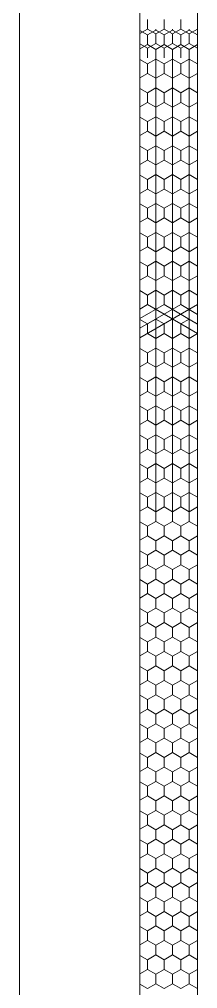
# Model space of a CAD drawing. Header units: feet. Extents: x 2791058 to 2855058, y -67651 to -26651.
# Drawn here: x 2836666 to 2837036, y -47065 to -45053 of the extents above; entities that cross this region are included whole.
import ezdxf

# ---------------------------------------------------------------- set-up
doc = ezdxf.new("R2010")
doc.units = ezdxf.units.FT
doc.header["$MEASUREMENT"] = 0
doc.layers.add('0_muret e jashtme_Pen_No__1', color=7, linetype='Continuous', lineweight=0)
doc.layers.add('0_muret e jashtme_Pen_No__14', color=7, linetype='Continuous', lineweight=0, true_color=0xbd8b17)

msp = doc.modelspace()

# ---------------------------------------------------------------- linework, layer by layer
at = {"layer": '0_muret e jashtme_Pen_No__1', "color": 7, "linetype": 'Continuous', "lineweight": 0}
for p, q in [((2836666.457, -44872.699), (2836666.457, -48722.699)), ((2836916.457, -49523.624), (2836916.457, -44872.699)), ((2837036.457, -49523.624), (2837036.457, -44872.699))]:
    msp.add_line(p, q, dxfattribs=at)
at = {"layer": '0_muret e jashtme_Pen_No__14', "color": 42, "linetype": 'Continuous', "lineweight": 0, "true_color": 0xbd8b17}
for p, q in [((2836932.148, -45072.699), (2836932.148, -45052.699)), ((2836966.789, -45072.699), (2836966.789, -45052.699)), ((2837001.43, -45072.699), (2837001.43, -45052.699)), ((2837036.071, -45072.699), (2837036.071, -45052.699)), ((2836932.148, -45072.699), (2836916.457, -45081.758)), ((2836949.469, -45082.699), (2836932.148, -45072.699)), ((2836949.469, -45074.967), (2836949.469, -45072.699)), ((2836966.789, -45072.699), (2836949.469, -45082.699)), ((2836984.11, -45082.699), (2836966.789, -45072.699)), ((2836984.11, -45074.967), (2836984.11, -45072.699)), ((2837001.43, -45072.699), (2836984.11, -45082.699)), ((2837018.751, -45082.699), (2837001.43, -45072.699)), ((2837018.751, -45074.967), (2837018.751, -45072.699)), ((2837036.071, -45072.699), (2837018.751, -45082.699)), ((2837036.457, -45072.921), (2837036.071, -45072.699)), ((2836932.148, -45084.967), (2836916.457, -45075.908)), ((2836949.469, -45074.967), (2836932.148, -45084.967)), ((2836932.148, -45104.967), (2836932.148, -45084.967)), ((2836966.789, -45084.967), (2836949.469, -45074.967)), ((2836949.469, -45102.699), (2836949.469, -45082.699)), ((2836984.11, -45074.967), (2836966.789, -45084.967)), ((2836966.789, -45104.967), (2836966.789, -45084.967)), ((2837001.43, -45084.967), (2836984.11, -45074.967)), ((2836984.11, -45102.699), (2836984.11, -45082.699)), ((2837018.751, -45074.967), (2837001.43, -45084.967)), ((2837001.43, -45104.967), (2837001.43, -45084.967)), ((2837036.071, -45084.967), (2837018.751, -45074.967)), ((2837018.751, -45102.699), (2837018.751, -45082.699)), ((2837036.457, -45084.744), (2837036.071, -45084.967)), ((2837036.071, -45104.967), (2837036.071, -45084.967)), ((2836932.148, -45112.699), (2836916.457, -45103.639)), ((2836932.148, -45104.967), (2836916.457, -45114.026)), ((2836949.469, -45102.699), (2836932.148, -45112.699)), ((2836949.469, -45114.967), (2836932.148, -45104.967)), ((2836932.148, -45132.699), (2836932.148, -45112.699)), ((2836966.789, -45112.699), (2836949.469, -45102.699)), ((2836966.789, -45104.967), (2836949.469, -45114.967)), ((2836949.469, -45134.967), (2836949.469, -45114.967)), ((2836984.11, -45102.699), (2836966.789, -45112.699)), ((2836984.11, -45114.967), (2836966.789, -45104.967)), ((2836966.789, -45132.699), (2836966.789, -45112.699)), ((2837001.43, -45112.699), (2836984.11, -45102.699)), ((2837001.43, -45104.967), (2836984.11, -45114.967)), ((2836984.11, -45134.967), (2836984.11, -45114.967)), ((2837018.751, -45102.699), (2837001.43, -45112.699)), ((2837018.751, -45114.967), (2837001.43, -45104.967)), ((2837001.43, -45132.699), (2837001.43, -45112.699)), ((2837036.071, -45112.699), (2837018.751, -45102.699)), ((2837036.071, -45104.967), (2837018.751, -45114.967)), ((2837018.751, -45134.967), (2837018.751, -45114.967)), ((2837036.457, -45105.19), (2837036.071, -45104.967)), ((2837036.457, -45112.476), (2837036.071, -45112.699)), ((2837036.071, -45132.699), (2837036.071, -45112.699)), ((2836949.469, -45134.967), (2836932.148, -45144.967)), ((2836949.469, -46094.967), (2836949.469, -45134.967)), ((2836966.789, -45144.967), (2836949.469, -45134.967)), ((2836984.11, -45134.967), (2836966.789, -45144.967)), ((2836984.11, -46094.967), (2836984.11, -45134.967)), ((2837001.43, -45144.967), (2836984.11, -45134.967)), ((2837018.751, -45134.967), (2837001.43, -45144.967)), ((2837018.751, -46094.967), (2837018.751, -45134.967)), ((2837036.071, -45144.967), (2837018.751, -45134.967)), ((2837036.457, -45132.921), (2837036.071, -45132.699)), ((2836932.148, -45144.967), (2836916.457, -45135.908)), ((2836932.148, -45164.967), (2836932.148, -45144.967)), ((2836966.789, -45164.967), (2836966.789, -45144.967)), ((2837001.43, -45164.967), (2837001.43, -45144.967)), ((2837036.457, -45144.744), (2837036.071, -45144.967)), ((2837036.071, -45164.967), (2837036.071, -45144.967)), ((2836932.148, -45164.967), (2836916.457, -45174.026)), ((2836949.469, -45174.967), (2836932.148, -45164.967)), ((2836966.789, -45164.967), (2836949.469, -45174.967)), ((2836949.469, -45194.967), (2836949.469, -45174.967)), ((2836984.11, -45174.967), (2836966.789, -45164.967)), ((2837001.43, -45164.967), (2836984.11, -45174.967)), ((2836984.11, -45194.967), (2836984.11, -45174.967)), ((2837018.751, -45174.967), (2837001.43, -45164.967)), ((2837036.071, -45164.967), (2837018.751, -45174.967)), ((2837018.751, -45194.967), (2837018.751, -45174.967)), ((2837036.457, -45165.19), (2837036.071, -45164.967)), ((2836949.469, -45194.967), (2836932.148, -45204.967)), ((2836966.789, -45204.967), (2836949.469, -45194.967)), ((2836984.11, -45194.967), (2836966.789, -45204.967)), ((2837001.43, -45204.967), (2836984.11, -45194.967)), ((2837018.751, -45194.967), (2837001.43, -45204.967)), ((2837036.071, -45204.967), (2837018.751, -45194.967)), ((2836932.148, -45204.967), (2836916.457, -45195.908)), ((2836932.148, -45224.967), (2836932.148, -45204.967)), ((2836966.789, -45224.967), (2836966.789, -45204.967)), ((2837001.43, -45224.967), (2837001.43, -45204.967)), ((2837036.457, -45204.744), (2837036.071, -45204.967)), ((2837036.071, -45224.967), (2837036.071, -45204.967)), ((2836932.148, -45224.967), (2836916.457, -45234.026)), ((2836949.469, -45234.967), (2836932.148, -45224.967)), ((2836966.789, -45224.967), (2836949.469, -45234.967)), ((2836949.469, -45254.967), (2836949.469, -45234.967)), ((2836984.11, -45234.967), (2836966.789, -45224.967)), ((2837001.43, -45224.967), (2836984.11, -45234.967)), ((2836984.11, -45254.967), (2836984.11, -45234.967)), ((2837018.751, -45234.967), (2837001.43, -45224.967)), ((2837036.071, -45224.967), (2837018.751, -45234.967)), ((2837018.751, -45254.967), (2837018.751, -45234.967)), ((2837036.457, -45225.19), (2837036.071, -45224.967)), ((2836932.148, -45264.967), (2836916.457, -45255.908)), ((2836949.469, -45254.967), (2836932.148, -45264.967)), ((2836966.789, -45264.967), (2836949.469, -45254.967)), ((2836984.11, -45254.967), (2836966.789, -45264.967)), ((2837001.43, -45264.967), (2836984.11, -45254.967)), ((2837018.751, -45254.967), (2837001.43, -45264.967)), ((2837036.071, -45264.967), (2837018.751, -45254.967)), ((2836932.148, -45284.967), (2836932.148, -45264.967)), ((2836966.789, -45284.967), (2836966.789, -45264.967)), ((2837001.43, -45284.967), (2837001.43, -45264.967)), ((2837036.457, -45264.744), (2837036.071, -45264.967)), ((2837036.071, -45284.967), (2837036.071, -45264.967)), ((2836932.148, -45284.967), (2836916.457, -45294.026)), ((2836949.469, -45294.967), (2836932.148, -45284.967)), ((2836966.789, -45284.967), (2836949.469, -45294.967)), ((2836949.469, -45314.967), (2836949.469, -45294.967)), ((2836984.11, -45294.967), (2836966.789, -45284.967)), ((2837001.43, -45284.967), (2836984.11, -45294.967)), ((2836984.11, -45314.967), (2836984.11, -45294.967)), ((2837018.751, -45294.967), (2837001.43, -45284.967)), ((2837036.071, -45284.967), (2837018.751, -45294.967)), ((2837018.751, -45314.967), (2837018.751, -45294.967)), ((2837036.457, -45285.19), (2837036.071, -45284.967)), ((2836932.148, -45324.967), (2836916.457, -45315.908)), ((2836949.469, -45314.967), (2836932.148, -45324.967)), ((2836966.789, -45324.967), (2836949.469, -45314.967)), ((2836984.11, -45314.967), (2836966.789, -45324.967)), ((2837001.43, -45324.967), (2836984.11, -45314.967)), ((2837018.751, -45314.967), (2837001.43, -45324.967)), ((2837036.071, -45324.967), (2837018.751, -45314.967)), ((2836932.148, -45344.967), (2836932.148, -45324.967)), ((2836966.789, -45344.967), (2836966.789, -45324.967)), ((2837001.43, -45344.967), (2837001.43, -45324.967)), ((2837036.457, -45324.744), (2837036.071, -45324.967)), ((2837036.071, -45344.967), (2837036.071, -45324.967)), ((2836932.148, -45344.967), (2836916.457, -45354.026)), ((2836949.469, -45354.967), (2836932.148, -45344.967)), ((2836966.789, -45344.967), (2836949.469, -45354.967)), ((2836949.469, -45374.967), (2836949.469, -45354.967)), ((2836984.11, -45354.967), (2836966.789, -45344.967)), ((2837001.43, -45344.967), (2836984.11, -45354.967)), ((2836984.11, -45374.967), (2836984.11, -45354.967)), ((2837018.751, -45354.967), (2837001.43, -45344.967)), ((2837036.071, -45344.967), (2837018.751, -45354.967)), ((2837018.751, -45374.967), (2837018.751, -45354.967)), ((2837036.457, -45345.19), (2837036.071, -45344.967)), ((2836932.148, -45384.967), (2836916.457, -45375.908)), ((2836949.469, -45374.967), (2836932.148, -45384.967)), ((2836966.789, -45384.967), (2836949.469, -45374.967)), ((2836984.11, -45374.967), (2836966.789, -45384.967)), ((2837001.43, -45384.967), (2836984.11, -45374.967)), ((2837018.751, -45374.967), (2837001.43, -45384.967)), ((2837036.071, -45384.967), (2837018.751, -45374.967)), ((2836932.148, -45404.967), (2836932.148, -45384.967)), ((2836966.789, -45404.967), (2836966.789, -45384.967)), ((2837001.43, -45404.967), (2837001.43, -45384.967)), ((2837036.457, -45384.744), (2837036.071, -45384.967)), ((2837036.071, -45404.967), (2837036.071, -45384.967)), ((2836932.148, -45404.967), (2836916.457, -45414.026)), ((2836949.469, -45414.967), (2836932.148, -45404.967)), ((2836966.789, -45404.967), (2836949.469, -45414.967)), ((2836949.469, -45434.967), (2836949.469, -45414.967)), ((2836984.11, -45414.967), (2836966.789, -45404.967)), ((2837001.43, -45404.967), (2836984.11, -45414.967)), ((2836984.11, -45434.967), (2836984.11, -45414.967)), ((2837018.751, -45414.967), (2837001.43, -45404.967)), ((2837036.071, -45404.967), (2837018.751, -45414.967)), ((2837018.751, -45434.967), (2837018.751, -45414.967)), ((2837036.457, -45405.19), (2837036.071, -45404.967)), ((2836932.148, -45444.967), (2836916.457, -45435.908)), ((2836949.469, -45434.967), (2836932.148, -45444.967)), ((2836966.789, -45444.967), (2836949.469, -45434.967)), ((2836984.11, -45434.967), (2836966.789, -45444.967)), ((2837001.43, -45444.967), (2836984.11, -45434.967)), ((2837018.751, -45434.967), (2837001.43, -45444.967)), ((2837036.071, -45444.967), (2837018.751, -45434.967)), ((2836932.148, -45464.967), (2836932.148, -45444.967)), ((2836966.789, -45464.967), (2836966.789, -45444.967)), ((2837001.43, -45464.967), (2837001.43, -45444.967)), ((2837036.457, -45444.744), (2837036.071, -45444.967)), ((2837036.071, -45464.967), (2837036.071, -45444.967)), ((2836932.148, -45464.967), (2836916.457, -45474.026)), ((2836949.469, -45474.967), (2836932.148, -45464.967)), ((2836966.789, -45464.967), (2836949.469, -45474.967)), ((2836949.469, -45494.967), (2836949.469, -45474.967)), ((2836984.11, -45474.967), (2836966.789, -45464.967)), ((2837001.43, -45464.967), (2836984.11, -45474.967)), ((2836984.11, -45494.967), (2836984.11, -45474.967)), ((2837018.751, -45474.967), (2837001.43, -45464.967)), ((2837036.071, -45464.967), (2837018.751, -45474.967)), ((2837018.751, -45494.967), (2837018.751, -45474.967)), ((2837036.457, -45465.19), (2837036.071, -45464.967)), ((2836932.148, -45504.967), (2836916.457, -45495.908)), ((2836949.469, -45494.967), (2836932.148, -45504.967)), ((2836966.789, -45504.967), (2836949.469, -45494.967)), ((2836984.11, -45494.967), (2836966.789, -45504.967)), ((2837001.43, -45504.967), (2836984.11, -45494.967)), ((2837018.751, -45494.967), (2837001.43, -45504.967)), ((2837036.071, -45504.967), (2837018.751, -45494.967)), ((2836932.148, -45524.967), (2836932.148, -45504.967)), ((2836966.789, -45524.967), (2836966.789, -45504.967)), ((2837001.43, -45524.967), (2837001.43, -45504.967)), ((2837036.457, -45504.744), (2837036.071, -45504.967)), ((2837036.071, -45524.967), (2837036.071, -45504.967)), ((2836932.148, -45524.967), (2836916.457, -45534.026)), ((2836949.469, -45534.967), (2836932.148, -45524.967)), ((2836966.789, -45524.967), (2836949.469, -45534.967)), ((2836949.469, -45554.967), (2836949.469, -45534.967)), ((2836984.11, -45534.967), (2836966.789, -45524.967)), ((2837001.43, -45524.967), (2836984.11, -45534.967)), ((2836984.11, -45554.967), (2836984.11, -45534.967)), ((2837018.751, -45534.967), (2837001.43, -45524.967)), ((2837036.071, -45524.967), (2837018.751, -45534.967)), ((2837018.751, -45554.967), (2837018.751, -45534.967)), ((2837036.457, -45525.19), (2837036.071, -45524.967)), ((2836932.148, -45564.967), (2836916.457, -45555.908)), ((2836949.469, -45554.967), (2836932.148, -45564.967)), ((2836966.789, -45564.967), (2836949.469, -45554.967)), ((2836984.11, -45554.967), (2836966.789, -45564.967)), ((2837001.43, -45564.967), (2836984.11, -45554.967)), ((2837018.751, -45554.967), (2837001.43, -45564.967)), ((2837036.071, -45564.967), (2837018.751, -45554.967)), ((2836932.148, -45584.967), (2836932.148, -45564.967)), ((2836966.789, -45584.967), (2836966.789, -45564.967)), ((2837001.43, -45584.967), (2837001.43, -45564.967)), ((2837036.457, -45564.744), (2837036.071, -45564.967)), ((2837036.071, -45584.967), (2837036.071, -45564.967)), ((2836932.148, -45584.967), (2836916.457, -45594.026)), ((2836949.469, -45594.967), (2836932.148, -45584.967)), ((2836966.789, -45584.967), (2836949.469, -45594.967)), ((2836949.469, -45614.967), (2836949.469, -45594.967)), ((2836984.11, -45594.967), (2836966.789, -45584.967)), ((2837001.43, -45584.967), (2836984.11, -45594.967)), ((2836984.11, -45614.967), (2836984.11, -45594.967)), ((2837018.751, -45594.967), (2837001.43, -45584.967)), ((2837036.071, -45584.967), (2837018.751, -45594.967)), ((2837018.751, -45614.967), (2837018.751, -45594.967)), ((2837036.457, -45585.19), (2837036.071, -45584.967)), ((2836932.148, -45624.967), (2836916.457, -45615.908)), ((2836949.469, -45614.967), (2836932.148, -45624.967)), ((2836966.789, -45624.967), (2836949.469, -45614.967)), ((2836984.11, -45614.967), (2836966.789, -45624.967)), ((2837001.43, -45624.967), (2836984.11, -45614.967)), ((2837018.751, -45614.967), (2837001.43, -45624.967)), ((2837036.071, -45624.967), (2837018.751, -45614.967)), ((2836932.148, -45644.967), (2836932.148, -45624.967)), ((2836966.789, -45644.967), (2836966.789, -45624.967)), ((2837001.43, -45644.967), (2837001.43, -45624.967)), ((2837036.457, -45624.744), (2837036.071, -45624.967)), ((2837036.071, -45644.967), (2837036.071, -45624.967)), ((2837001.43, -45644.967), (2836916.457, -45694.026)), ((2836932.148, -45644.967), (2836916.457, -45654.026)), ((2837036.071, -45644.967), (2836916.457, -45714.026)), ((2836966.789, -45644.967), (2836916.457, -45674.026)), ((2837036.457, -45705.19), (2836932.148, -45644.967)), ((2836949.469, -45674.967), (2836949.469, -45654.967)), ((2837036.457, -45685.19), (2836966.789, -45644.967)), ((2836984.11, -45674.967), (2836984.11, -45654.967)), ((2837036.457, -45665.19), (2837001.43, -45644.967)), ((2837018.751, -45674.967), (2837018.751, -45654.967)), ((2837036.457, -45645.19), (2837036.071, -45644.967)), ((2836932.148, -45684.967), (2836916.457, -45675.908)), ((2836949.469, -45674.967), (2836932.148, -45684.967)), ((2836966.789, -45684.967), (2836949.469, -45674.967)), ((2836984.11, -45674.967), (2836966.789, -45684.967)), ((2837001.43, -45684.967), (2836984.11, -45674.967)), ((2837018.751, -45674.967), (2837001.43, -45684.967)), ((2837036.071, -45684.967), (2837018.751, -45674.967)), ((2836932.148, -45704.967), (2836932.148, -45684.967)), ((2836966.789, -45704.967), (2836966.789, -45684.967)), ((2837001.43, -45704.967), (2837001.43, -45684.967)), ((2837036.457, -45684.744), (2837036.071, -45684.967)), ((2837036.071, -45704.967), (2837036.071, -45684.967)), ((2836932.148, -45704.967), (2836916.457, -45714.026)), ((2836949.469, -45714.967), (2836932.148, -45704.967)), ((2836966.789, -45704.967), (2836949.469, -45714.967)), ((2836949.469, -45734.967), (2836949.469, -45714.967)), ((2836984.11, -45714.967), (2836966.789, -45704.967)), ((2837001.43, -45704.967), (2836984.11, -45714.967)), ((2836984.11, -45734.967), (2836984.11, -45714.967)), ((2837018.751, -45714.967), (2837001.43, -45704.967)), ((2837036.071, -45704.967), (2837018.751, -45714.967)), ((2837018.751, -45734.967), (2837018.751, -45714.967)), ((2837036.457, -45705.19), (2837036.071, -45704.967)), ((2836932.148, -45744.967), (2836916.457, -45735.908)), ((2836949.469, -45734.967), (2836932.148, -45744.967)), ((2836966.789, -45744.967), (2836949.469, -45734.967)), ((2836984.11, -45734.967), (2836966.789, -45744.967)), ((2837001.43, -45744.967), (2836984.11, -45734.967)), ((2837018.751, -45734.967), (2837001.43, -45744.967)), ((2837036.071, -45744.967), (2837018.751, -45734.967)), ((2836932.148, -45764.967), (2836932.148, -45744.967)), ((2836966.789, -45764.967), (2836966.789, -45744.967)), ((2837001.43, -45764.967), (2837001.43, -45744.967)), ((2837036.457, -45744.744), (2837036.071, -45744.967)), ((2837036.071, -45764.967), (2837036.071, -45744.967)), ((2836932.148, -45764.967), (2836916.457, -45774.026)), ((2836949.469, -45774.967), (2836932.148, -45764.967)), ((2836966.789, -45764.967), (2836949.469, -45774.967)), ((2836949.469, -45794.967), (2836949.469, -45774.967)), ((2836984.11, -45774.967), (2836966.789, -45764.967)), ((2837001.43, -45764.967), (2836984.11, -45774.967)), ((2836984.11, -45794.967), (2836984.11, -45774.967)), ((2837018.751, -45774.967), (2837001.43, -45764.967)), ((2837036.071, -45764.967), (2837018.751, -45774.967)), ((2837018.751, -45794.967), (2837018.751, -45774.967)), ((2837036.457, -45765.19), (2837036.071, -45764.967)), ((2836932.148, -45804.967), (2836916.457, -45795.908)), ((2836949.469, -45794.967), (2836932.148, -45804.967)), ((2836966.789, -45804.967), (2836949.469, -45794.967)), ((2836984.11, -45794.967), (2836966.789, -45804.967)), ((2837001.43, -45804.967), (2836984.11, -45794.967)), ((2837018.751, -45794.967), (2837001.43, -45804.967)), ((2837036.071, -45804.967), (2837018.751, -45794.967)), ((2836932.148, -45824.967), (2836932.148, -45804.967)), ((2836966.789, -45824.967), (2836966.789, -45804.967)), ((2837001.43, -45824.967), (2837001.43, -45804.967)), ((2837036.457, -45804.744), (2837036.071, -45804.967)), ((2837036.071, -45824.967), (2837036.071, -45804.967)), ((2836932.148, -45824.967), (2836916.457, -45834.026)), ((2836949.469, -45834.967), (2836932.148, -45824.967)), ((2836966.789, -45824.967), (2836949.469, -45834.967)), ((2836949.469, -45854.967), (2836949.469, -45834.967)), ((2836984.11, -45834.967), (2836966.789, -45824.967)), ((2837001.43, -45824.967), (2836984.11, -45834.967)), ((2836984.11, -45854.967), (2836984.11, -45834.967)), ((2837018.751, -45834.967), (2837001.43, -45824.967)), ((2837036.071, -45824.967), (2837018.751, -45834.967)), ((2837018.751, -45854.967), (2837018.751, -45834.967)), ((2837036.457, -45825.19), (2837036.071, -45824.967)), ((2836932.148, -45864.967), (2836916.457, -45855.908)), ((2836949.469, -45854.967), (2836932.148, -45864.967)), ((2836966.789, -45864.967), (2836949.469, -45854.967)), ((2836984.11, -45854.967), (2836966.789, -45864.967)), ((2837001.43, -45864.967), (2836984.11, -45854.967)), ((2837018.751, -45854.967), (2837001.43, -45864.967)), ((2837036.071, -45864.967), (2837018.751, -45854.967)), ((2836932.148, -45884.967), (2836932.148, -45864.967)), ((2836966.789, -45884.967), (2836966.789, -45864.967)), ((2837001.43, -45884.967), (2837001.43, -45864.967)), ((2837036.457, -45864.744), (2837036.071, -45864.967)), ((2837036.071, -45884.967), (2837036.071, -45864.967)), ((2836932.148, -45884.967), (2836916.457, -45894.026)), ((2836949.469, -45894.967), (2836932.148, -45884.967)), ((2836966.789, -45884.967), (2836949.469, -45894.967)), ((2836949.469, -45914.967), (2836949.469, -45894.967)), ((2836984.11, -45894.967), (2836966.789, -45884.967)), ((2837001.43, -45884.967), (2836984.11, -45894.967)), ((2836984.11, -45914.967), (2836984.11, -45894.967)), ((2837018.751, -45894.967), (2837001.43, -45884.967)), ((2837036.071, -45884.967), (2837018.751, -45894.967)), ((2837018.751, -45914.967), (2837018.751, -45894.967)), ((2837036.457, -45885.19), (2837036.071, -45884.967)), ((2836932.148, -45924.967), (2836916.457, -45915.908)), ((2836949.469, -45914.967), (2836932.148, -45924.967)), ((2836966.789, -45924.967), (2836949.469, -45914.967)), ((2836984.11, -45914.967), (2836966.789, -45924.967)), ((2837001.43, -45924.967), (2836984.11, -45914.967)), ((2837018.751, -45914.967), (2837001.43, -45924.967)), ((2837036.071, -45924.967), (2837018.751, -45914.967)), ((2836932.148, -45944.967), (2836932.148, -45924.967)), ((2836966.789, -45944.967), (2836966.789, -45924.967)), ((2837001.43, -45944.967), (2837001.43, -45924.967)), ((2837036.457, -45924.744), (2837036.071, -45924.967)), ((2837036.071, -45944.967), (2837036.071, -45924.967)), ((2836932.148, -45944.967), (2836916.457, -45954.026)), ((2836949.469, -45954.967), (2836932.148, -45944.967)), ((2836966.789, -45944.967), (2836949.469, -45954.967)), ((2836949.469, -45974.967), (2836949.469, -45954.967)), ((2836984.11, -45954.967), (2836966.789, -45944.967)), ((2837001.43, -45944.967), (2836984.11, -45954.967)), ((2836984.11, -45974.967), (2836984.11, -45954.967)), ((2837018.751, -45954.967), (2837001.43, -45944.967)), ((2837036.071, -45944.967), (2837018.751, -45954.967)), ((2837018.751, -45974.967), (2837018.751, -45954.967)), ((2837036.457, -45945.19), (2837036.071, -45944.967)), ((2836932.148, -45984.967), (2836916.457, -45975.908)), ((2836949.469, -45974.967), (2836932.148, -45984.967)), ((2836966.789, -45984.967), (2836949.469, -45974.967)), ((2836984.11, -45974.967), (2836966.789, -45984.967)), ((2837001.43, -45984.967), (2836984.11, -45974.967)), ((2837018.751, -45974.967), (2837001.43, -45984.967)), ((2837036.071, -45984.967), (2837018.751, -45974.967)), ((2836932.148, -46004.967), (2836932.148, -45984.967)), ((2836966.789, -46004.967), (2836966.789, -45984.967)), ((2837001.43, -46004.967), (2837001.43, -45984.967)), ((2837036.457, -45984.744), (2837036.071, -45984.967)), ((2837036.071, -46004.967), (2837036.071, -45984.967)), ((2836932.148, -46004.967), (2836916.457, -46014.026)), ((2836949.469, -46014.967), (2836932.148, -46004.967)), ((2836966.789, -46004.967), (2836949.469, -46014.967)), ((2836949.469, -46034.967), (2836949.469, -46014.967)), ((2836984.11, -46014.967), (2836966.789, -46004.967)), ((2837001.43, -46004.967), (2836984.11, -46014.967)), ((2836984.11, -46034.967), (2836984.11, -46014.967)), ((2837018.751, -46014.967), (2837001.43, -46004.967)), ((2837036.071, -46004.967), (2837018.751, -46014.967)), ((2837018.751, -46034.967), (2837018.751, -46014.967)), ((2837036.457, -46005.19), (2837036.071, -46004.967)), ((2836932.148, -46044.967), (2836916.457, -46035.908)), ((2836949.469, -46034.967), (2836932.148, -46044.967)), ((2836966.789, -46044.967), (2836949.469, -46034.967)), ((2836984.11, -46034.967), (2836966.789, -46044.967)), ((2837001.43, -46044.967), (2836984.11, -46034.967)), ((2837018.751, -46034.967), (2837001.43, -46044.967)), ((2837036.071, -46044.967), (2837018.751, -46034.967)), ((2836932.148, -46064.967), (2836932.148, -46044.967)), ((2836966.789, -46064.967), (2836966.789, -46044.967)), ((2837001.43, -46064.967), (2837001.43, -46044.967)), ((2837036.457, -46044.744), (2837036.071, -46044.967)), ((2837036.071, -46064.967), (2837036.071, -46044.967)), ((2836932.148, -46064.967), (2836916.457, -46074.026)), ((2836949.469, -46074.967), (2836932.148, -46064.967)), ((2836966.789, -46064.967), (2836949.469, -46074.967)), ((2836984.11, -46074.967), (2836966.789, -46064.967)), ((2837001.43, -46064.967), (2836984.11, -46074.967)), ((2837018.751, -46074.967), (2837001.43, -46064.967)), ((2837036.071, -46064.967), (2837018.751, -46074.967)), ((2837036.457, -46065.19), (2837036.071, -46064.967)), ((2836932.148, -46104.967), (2836916.457, -46095.908)), ((2836949.469, -46094.967), (2836932.148, -46104.967)), ((2836966.789, -46104.967), (2836949.469, -46094.967)), ((2836984.11, -46094.967), (2836966.789, -46104.967)), ((2837001.43, -46104.967), (2836984.11, -46094.967)), ((2837018.751, -46094.967), (2837001.43, -46104.967)), ((2837036.071, -46104.967), (2837018.751, -46094.967)), ((2836932.148, -46124.967), (2836932.148, -46104.967)), ((2836966.789, -46124.967), (2836966.789, -46104.967)), ((2837001.43, -46124.967), (2837001.43, -46104.967)), ((2837036.457, -46104.744), (2837036.071, -46104.967)), ((2837036.071, -46124.967), (2837036.071, -46104.967)), ((2836932.148, -46124.967), (2836916.457, -46134.026)), ((2836949.469, -46134.967), (2836932.148, -46124.967)), ((2836966.789, -46124.967), (2836949.469, -46134.967)), ((2836949.469, -46154.967), (2836949.469, -46134.967)), ((2836984.11, -46134.967), (2836966.789, -46124.967)), ((2837001.43, -46124.967), (2836984.11, -46134.967)), ((2836984.11, -46154.967), (2836984.11, -46134.967)), ((2837018.751, -46134.967), (2837001.43, -46124.967)), ((2837036.071, -46124.967), (2837018.751, -46134.967)), ((2837018.751, -46154.967), (2837018.751, -46134.967)), ((2837036.457, -46125.19), (2837036.071, -46124.967)), ((2836932.148, -46164.967), (2836916.457, -46155.908)), ((2836949.469, -46154.967), (2836932.148, -46164.967)), ((2836966.789, -46164.967), (2836949.469, -46154.967)), ((2836984.11, -46154.967), (2836966.789, -46164.967)), ((2837001.43, -46164.967), (2836984.11, -46154.967)), ((2837018.751, -46154.967), (2837001.43, -46164.967)), ((2837036.071, -46164.967), (2837018.751, -46154.967)), ((2836932.148, -46184.967), (2836932.148, -46164.967)), ((2836966.789, -46184.967), (2836966.789, -46164.967)), ((2837001.43, -46184.967), (2837001.43, -46164.967)), ((2837036.457, -46164.744), (2837036.071, -46164.967)), ((2837036.071, -46184.967), (2837036.071, -46164.967)), ((2836932.148, -46184.967), (2836916.457, -46194.026)), ((2836949.469, -46194.967), (2836932.148, -46184.967)), ((2836966.789, -46184.967), (2836949.469, -46194.967)), ((2836949.469, -46214.967), (2836949.469, -46194.967)), ((2836984.11, -46194.967), (2836966.789, -46184.967)), ((2837001.43, -46184.967), (2836984.11, -46194.967)), ((2836984.11, -46214.967), (2836984.11, -46194.967)), ((2837018.751, -46194.967), (2837001.43, -46184.967)), ((2837036.071, -46184.967), (2837018.751, -46194.967)), ((2837018.751, -46214.967), (2837018.751, -46194.967)), ((2837036.457, -46185.19), (2837036.071, -46184.967)), ((2836932.148, -46224.967), (2836916.457, -46215.908)), ((2836949.469, -46214.967), (2836932.148, -46224.967)), ((2836966.789, -46224.967), (2836949.469, -46214.967)), ((2836984.11, -46214.967), (2836966.789, -46224.967)), ((2837001.43, -46224.967), (2836984.11, -46214.967)), ((2837018.751, -46214.967), (2837001.43, -46224.967)), ((2837036.071, -46224.967), (2837018.751, -46214.967)), ((2836932.148, -46244.967), (2836932.148, -46224.967)), ((2836966.789, -46244.967), (2836966.789, -46224.967)), ((2837001.43, -46244.967), (2837001.43, -46224.967)), ((2837036.457, -46224.744), (2837036.071, -46224.967)), ((2837036.071, -46244.967), (2837036.071, -46224.967)), ((2836932.148, -46244.967), (2836916.457, -46254.026)), ((2836949.469, -46254.967), (2836932.148, -46244.967)), ((2836966.789, -46244.967), (2836949.469, -46254.967)), ((2836949.469, -46274.967), (2836949.469, -46254.967)), ((2836984.11, -46254.967), (2836966.789, -46244.967)), ((2837001.43, -46244.967), (2836984.11, -46254.967)), ((2836984.11, -46274.967), (2836984.11, -46254.967)), ((2837018.751, -46254.967), (2837001.43, -46244.967)), ((2837036.071, -46244.967), (2837018.751, -46254.967)), ((2837018.751, -46274.967), (2837018.751, -46254.967)), ((2837036.457, -46245.19), (2837036.071, -46244.967)), ((2836932.148, -46284.967), (2836916.457, -46275.908)), ((2836949.469, -46274.967), (2836932.148, -46284.967)), ((2836966.789, -46284.967), (2836949.469, -46274.967)), ((2836984.11, -46274.967), (2836966.789, -46284.967)), ((2837001.43, -46284.967), (2836984.11, -46274.967)), ((2837018.751, -46274.967), (2837001.43, -46284.967)), ((2837036.071, -46284.967), (2837018.751, -46274.967)), ((2836932.148, -46304.967), (2836932.148, -46284.967)), ((2836966.789, -46304.967), (2836966.789, -46284.967)), ((2837001.43, -46304.967), (2837001.43, -46284.967)), ((2837036.457, -46284.744), (2837036.071, -46284.967)), ((2837036.071, -46304.967), (2837036.071, -46284.967)), ((2836932.148, -46304.967), (2836916.457, -46314.026)), ((2836949.469, -46314.967), (2836932.148, -46304.967)), ((2836966.789, -46304.967), (2836949.469, -46314.967)), ((2836949.469, -46334.967), (2836949.469, -46314.967)), ((2836984.11, -46314.967), (2836966.789, -46304.967)), ((2837001.43, -46304.967), (2836984.11, -46314.967)), ((2836984.11, -46334.967), (2836984.11, -46314.967)), ((2837018.751, -46314.967), (2837001.43, -46304.967)), ((2837036.071, -46304.967), (2837018.751, -46314.967)), ((2837018.751, -46334.967), (2837018.751, -46314.967)), ((2837036.457, -46305.19), (2837036.071, -46304.967)), ((2836932.148, -46344.967), (2836916.457, -46335.908)), ((2836949.469, -46334.967), (2836932.148, -46344.967)), ((2836966.789, -46344.967), (2836949.469, -46334.967)), ((2836984.11, -46334.967), (2836966.789, -46344.967)), ((2837001.43, -46344.967), (2836984.11, -46334.967)), ((2837018.751, -46334.967), (2837001.43, -46344.967)), ((2837036.071, -46344.967), (2837018.751, -46334.967)), ((2836932.148, -46364.967), (2836932.148, -46344.967)), ((2836966.789, -46364.967), (2836966.789, -46344.967)), ((2837001.43, -46364.967), (2837001.43, -46344.967)), ((2837036.457, -46344.744), (2837036.071, -46344.967)), ((2837036.071, -46364.967), (2837036.071, -46344.967)), ((2836932.148, -46364.967), (2836916.457, -46374.026)), ((2836949.469, -46374.967), (2836932.148, -46364.967)), ((2836966.789, -46364.967), (2836949.469, -46374.967)), ((2836949.469, -46394.967), (2836949.469, -46374.967)), ((2836984.11, -46374.967), (2836966.789, -46364.967)), ((2837001.43, -46364.967), (2836984.11, -46374.967)), ((2836984.11, -46394.967), (2836984.11, -46374.967)), ((2837018.751, -46374.967), (2837001.43, -46364.967)), ((2837036.071, -46364.967), (2837018.751, -46374.967)), ((2837018.751, -46394.967), (2837018.751, -46374.967)), ((2837036.457, -46365.19), (2837036.071, -46364.967)), ((2836932.148, -46404.967), (2836916.457, -46395.908)), ((2836949.469, -46394.967), (2836932.148, -46404.967)), ((2836966.789, -46404.967), (2836949.469, -46394.967)), ((2836984.11, -46394.967), (2836966.789, -46404.967)), ((2837001.43, -46404.967), (2836984.11, -46394.967)), ((2837018.751, -46394.967), (2837001.43, -46404.967)), ((2837036.071, -46404.967), (2837018.751, -46394.967)), ((2836932.148, -46424.967), (2836932.148, -46404.967)), ((2836966.789, -46424.967), (2836966.789, -46404.967)), ((2837001.43, -46424.967), (2837001.43, -46404.967)), ((2837036.457, -46404.744), (2837036.071, -46404.967)), ((2837036.071, -46424.967), (2837036.071, -46404.967)), ((2836932.148, -46424.967), (2836916.457, -46434.026)), ((2836949.469, -46434.967), (2836932.148, -46424.967)), ((2836966.789, -46424.967), (2836949.469, -46434.967)), ((2836949.469, -46454.967), (2836949.469, -46434.967)), ((2836984.11, -46434.967), (2836966.789, -46424.967)), ((2837001.43, -46424.967), (2836984.11, -46434.967)), ((2836984.11, -46454.967), (2836984.11, -46434.967)), ((2837018.751, -46434.967), (2837001.43, -46424.967)), ((2837036.071, -46424.967), (2837018.751, -46434.967)), ((2837018.751, -46454.967), (2837018.751, -46434.967)), ((2837036.457, -46425.19), (2837036.071, -46424.967)), ((2836932.148, -46464.967), (2836916.457, -46455.908)), ((2836949.469, -46454.967), (2836932.148, -46464.967)), ((2836966.789, -46464.967), (2836949.469, -46454.967)), ((2836984.11, -46454.967), (2836966.789, -46464.967)), ((2837001.43, -46464.967), (2836984.11, -46454.967)), ((2837018.751, -46454.967), (2837001.43, -46464.967)), ((2837036.071, -46464.967), (2837018.751, -46454.967)), ((2836932.148, -46484.967), (2836932.148, -46464.967)), ((2836966.789, -46484.967), (2836966.789, -46464.967)), ((2837001.43, -46484.967), (2837001.43, -46464.967)), ((2837036.457, -46464.744), (2837036.071, -46464.967)), ((2837036.071, -46484.967), (2837036.071, -46464.967)), ((2836932.148, -46484.967), (2836916.457, -46494.026)), ((2836949.469, -46494.967), (2836932.148, -46484.967)), ((2836966.789, -46484.967), (2836949.469, -46494.967)), ((2836949.469, -46514.967), (2836949.469, -46494.967)), ((2836984.11, -46494.967), (2836966.789, -46484.967)), ((2837001.43, -46484.967), (2836984.11, -46494.967)), ((2836984.11, -46514.967), (2836984.11, -46494.967)), ((2837018.751, -46494.967), (2837001.43, -46484.967)), ((2837036.071, -46484.967), (2837018.751, -46494.967)), ((2837018.751, -46514.967), (2837018.751, -46494.967)), ((2837036.457, -46485.19), (2837036.071, -46484.967)), ((2836932.148, -46524.967), (2836916.457, -46515.908)), ((2836949.469, -46514.967), (2836932.148, -46524.967)), ((2836966.789, -46524.967), (2836949.469, -46514.967)), ((2836984.11, -46514.967), (2836966.789, -46524.967)), ((2837001.43, -46524.967), (2836984.11, -46514.967)), ((2837018.751, -46514.967), (2837001.43, -46524.967)), ((2837036.071, -46524.967), (2837018.751, -46514.967)), ((2836932.148, -46544.967), (2836932.148, -46524.967)), ((2836966.789, -46544.967), (2836966.789, -46524.967)), ((2837001.43, -46544.967), (2837001.43, -46524.967)), ((2837036.457, -46524.744), (2837036.071, -46524.967)), ((2837036.071, -46544.967), (2837036.071, -46524.967)), ((2836932.148, -46544.967), (2836916.457, -46554.026)), ((2836949.469, -46554.967), (2836932.148, -46544.967)), ((2836966.789, -46544.967), (2836949.469, -46554.967)), ((2836949.469, -46574.967), (2836949.469, -46554.967)), ((2836984.11, -46554.967), (2836966.789, -46544.967)), ((2837001.43, -46544.967), (2836984.11, -46554.967)), ((2836984.11, -46574.967), (2836984.11, -46554.967)), ((2837018.751, -46554.967), (2837001.43, -46544.967)), ((2837036.071, -46544.967), (2837018.751, -46554.967)), ((2837018.751, -46574.967), (2837018.751, -46554.967)), ((2837036.457, -46545.19), (2837036.071, -46544.967)), ((2836932.148, -46584.967), (2836916.457, -46575.908)), ((2836949.469, -46574.967), (2836932.148, -46584.967)), ((2836966.789, -46584.967), (2836949.469, -46574.967)), ((2836984.11, -46574.967), (2836966.789, -46584.967)), ((2837001.43, -46584.967), (2836984.11, -46574.967)), ((2837018.751, -46574.967), (2837001.43, -46584.967)), ((2837036.071, -46584.967), (2837018.751, -46574.967)), ((2836932.148, -46604.967), (2836932.148, -46584.967)), ((2836966.789, -46604.967), (2836966.789, -46584.967)), ((2837001.43, -46604.967), (2837001.43, -46584.967)), ((2837036.457, -46584.744), (2837036.071, -46584.967)), ((2837036.071, -46604.967), (2837036.071, -46584.967)), ((2836932.148, -46604.967), (2836916.457, -46614.026)), ((2836949.469, -46614.967), (2836932.148, -46604.967)), ((2836966.789, -46604.967), (2836949.469, -46614.967)), ((2836949.469, -46634.967), (2836949.469, -46614.967)), ((2836984.11, -46614.967), (2836966.789, -46604.967)), ((2837001.43, -46604.967), (2836984.11, -46614.967)), ((2836984.11, -46634.967), (2836984.11, -46614.967)), ((2837018.751, -46614.967), (2837001.43, -46604.967)), ((2837036.071, -46604.967), (2837018.751, -46614.967)), ((2837018.751, -46634.967), (2837018.751, -46614.967)), ((2837036.457, -46605.19), (2837036.071, -46604.967)), ((2836932.148, -46644.967), (2836916.457, -46635.908)), ((2836949.469, -46634.967), (2836932.148, -46644.967)), ((2836966.789, -46644.967), (2836949.469, -46634.967)), ((2836984.11, -46634.967), (2836966.789, -46644.967)), ((2837001.43, -46644.967), (2836984.11, -46634.967)), ((2837018.751, -46634.967), (2837001.43, -46644.967)), ((2837036.071, -46644.967), (2837018.751, -46634.967)), ((2836932.148, -46664.967), (2836932.148, -46644.967)), ((2836966.789, -46664.967), (2836966.789, -46644.967)), ((2837001.43, -46664.967), (2837001.43, -46644.967)), ((2837036.457, -46644.744), (2837036.071, -46644.967)), ((2837036.071, -46664.967), (2837036.071, -46644.967)), ((2836932.148, -46664.967), (2836916.457, -46674.026)), ((2836949.469, -46674.967), (2836932.148, -46664.967)), ((2836966.789, -46664.967), (2836949.469, -46674.967)), ((2836949.469, -46694.967), (2836949.469, -46674.967)), ((2836984.11, -46674.967), (2836966.789, -46664.967)), ((2837001.43, -46664.967), (2836984.11, -46674.967)), ((2836984.11, -46694.967), (2836984.11, -46674.967)), ((2837018.751, -46674.967), (2837001.43, -46664.967)), ((2837036.071, -46664.967), (2837018.751, -46674.967)), ((2837018.751, -46694.967), (2837018.751, -46674.967)), ((2837036.457, -46665.19), (2837036.071, -46664.967)), ((2836932.148, -46704.967), (2836916.457, -46695.908)), ((2836949.469, -46694.967), (2836932.148, -46704.967)), ((2836966.789, -46704.967), (2836949.469, -46694.967)), ((2836984.11, -46694.967), (2836966.789, -46704.967)), ((2837001.43, -46704.967), (2836984.11, -46694.967)), ((2837018.751, -46694.967), (2837001.43, -46704.967)), ((2837036.071, -46704.967), (2837018.751, -46694.967)), ((2837036.457, -46704.744), (2837036.071, -46704.967)), ((2836932.148, -46724.967), (2836932.148, -46704.967)), ((2836966.789, -46724.967), (2836966.789, -46704.967)), ((2837001.43, -46724.967), (2837001.43, -46704.967)), ((2837036.071, -46724.967), (2837036.071, -46704.967)), ((2836932.148, -46724.967), (2836916.457, -46734.026)), ((2836949.469, -46734.967), (2836932.148, -46724.967)), ((2836966.789, -46724.967), (2836949.469, -46734.967)), ((2836949.469, -46754.967), (2836949.469, -46734.967)), ((2836984.11, -46734.967), (2836966.789, -46724.967)), ((2837001.43, -46724.967), (2836984.11, -46734.967)), ((2836984.11, -46754.967), (2836984.11, -46734.967)), ((2837018.751, -46734.967), (2837001.43, -46724.967)), ((2837036.071, -46724.967), (2837018.751, -46734.967)), ((2837018.751, -46754.967), (2837018.751, -46734.967)), ((2837036.457, -46725.19), (2837036.071, -46724.967)), ((2836932.148, -46764.967), (2836916.457, -46755.908)), ((2836949.469, -46754.967), (2836932.148, -46764.967)), ((2836932.148, -46784.967), (2836932.148, -46764.967)), ((2836966.789, -46764.967), (2836949.469, -46754.967)), ((2836984.11, -46754.967), (2836966.789, -46764.967)), ((2836966.789, -46784.967), (2836966.789, -46764.967)), ((2837001.43, -46764.967), (2836984.11, -46754.967)), ((2837018.751, -46754.967), (2837001.43, -46764.967)), ((2837001.43, -46784.967), (2837001.43, -46764.967)), ((2837036.071, -46764.967), (2837018.751, -46754.967)), ((2837036.457, -46764.744), (2837036.071, -46764.967)), ((2837036.071, -46784.967), (2837036.071, -46764.967)), ((2836932.148, -46784.967), (2836916.457, -46794.026)), ((2836949.469, -46794.967), (2836932.148, -46784.967)), ((2836966.789, -46784.967), (2836949.469, -46794.967)), ((2836984.11, -46794.967), (2836966.789, -46784.967)), ((2837001.43, -46784.967), (2836984.11, -46794.967)), ((2837018.751, -46794.967), (2837001.43, -46784.967)), ((2837036.071, -46784.967), (2837018.751, -46794.967)), ((2837036.457, -46785.19), (2837036.071, -46784.967)), ((2836949.469, -46814.967), (2836949.469, -46794.967)), ((2836984.11, -46814.967), (2836984.11, -46794.967)), ((2837018.751, -46814.967), (2837018.751, -46794.967)), ((2836932.148, -46824.967), (2836916.457, -46815.908)), ((2836949.469, -46814.967), (2836932.148, -46824.967)), ((2836932.148, -46844.967), (2836932.148, -46824.967)), ((2836966.789, -46824.967), (2836949.469, -46814.967)), ((2836984.11, -46814.967), (2836966.789, -46824.967)), ((2836966.789, -46844.967), (2836966.789, -46824.967)), ((2837001.43, -46824.967), (2836984.11, -46814.967)), ((2837018.751, -46814.967), (2837001.43, -46824.967)), ((2837001.43, -46844.967), (2837001.43, -46824.967)), ((2837036.071, -46824.967), (2837018.751, -46814.967)), ((2837036.457, -46824.744), (2837036.071, -46824.967)), ((2837036.071, -46844.967), (2837036.071, -46824.967)), ((2836932.148, -46844.967), (2836916.457, -46854.026)), ((2836949.469, -46854.967), (2836932.148, -46844.967)), ((2836966.789, -46844.967), (2836949.469, -46854.967)), ((2836984.11, -46854.967), (2836966.789, -46844.967)), ((2837001.43, -46844.967), (2836984.11, -46854.967)), ((2837018.751, -46854.967), (2837001.43, -46844.967)), ((2837036.071, -46844.967), (2837018.751, -46854.967)), ((2837036.457, -46845.19), (2837036.071, -46844.967)), ((2836949.469, -46874.967), (2836949.469, -46854.967)), ((2836984.11, -46874.967), (2836984.11, -46854.967)), ((2837018.751, -46874.967), (2837018.751, -46854.967)), ((2836932.148, -46884.967), (2836916.457, -46875.908)), ((2836949.469, -46874.967), (2836932.148, -46884.967)), ((2836932.148, -46904.967), (2836932.148, -46884.967)), ((2836966.789, -46884.967), (2836949.469, -46874.967)), ((2836984.11, -46874.967), (2836966.789, -46884.967)), ((2836966.789, -46904.967), (2836966.789, -46884.967)), ((2837001.43, -46884.967), (2836984.11, -46874.967)), ((2837018.751, -46874.967), (2837001.43, -46884.967)), ((2837001.43, -46904.967), (2837001.43, -46884.967)), ((2837036.071, -46884.967), (2837018.751, -46874.967)), ((2837036.457, -46884.744), (2837036.071, -46884.967)), ((2837036.071, -46904.967), (2837036.071, -46884.967)), ((2836932.148, -46904.967), (2836916.457, -46914.026)), ((2836949.469, -46914.967), (2836932.148, -46904.967)), ((2836966.789, -46904.967), (2836949.469, -46914.967)), ((2836984.11, -46914.967), (2836966.789, -46904.967)), ((2837001.43, -46904.967), (2836984.11, -46914.967)), ((2837018.751, -46914.967), (2837001.43, -46904.967)), ((2837036.071, -46904.967), (2837018.751, -46914.967)), ((2837036.457, -46905.19), (2837036.071, -46904.967)), ((2836949.469, -46934.967), (2836949.469, -46914.967)), ((2836984.11, -46934.967), (2836984.11, -46914.967)), ((2837018.751, -46934.967), (2837018.751, -46914.967)), ((2836932.148, -46944.967), (2836916.457, -46935.908)), ((2836949.469, -46934.967), (2836932.148, -46944.967)), ((2836932.148, -46964.967), (2836932.148, -46944.967)), ((2836966.789, -46944.967), (2836949.469, -46934.967)), ((2836984.11, -46934.967), (2836966.789, -46944.967)), ((2836966.789, -46964.967), (2836966.789, -46944.967)), ((2837001.43, -46944.967), (2836984.11, -46934.967)), ((2837018.751, -46934.967), (2837001.43, -46944.967)), ((2837001.43, -46964.967), (2837001.43, -46944.967)), ((2837036.071, -46944.967), (2837018.751, -46934.967)), ((2837036.457, -46944.744), (2837036.071, -46944.967)), ((2837036.071, -46964.967), (2837036.071, -46944.967)), ((2836932.148, -46964.967), (2836916.457, -46974.026)), ((2836949.469, -46974.967), (2836932.148, -46964.967)), ((2836966.789, -46964.967), (2836949.469, -46974.967)), ((2836984.11, -46974.967), (2836966.789, -46964.967)), ((2837001.43, -46964.967), (2836984.11, -46974.967)), ((2837018.751, -46974.967), (2837001.43, -46964.967)), ((2837036.071, -46964.967), (2837018.751, -46974.967)), ((2837036.457, -46965.19), (2837036.071, -46964.967)), ((2836949.469, -46994.967), (2836949.469, -46974.967)), ((2836984.11, -46994.967), (2836984.11, -46974.967)), ((2837018.751, -46994.967), (2837018.751, -46974.967)), ((2836932.148, -47004.967), (2836916.457, -46995.908)), ((2836949.469, -46994.967), (2836932.148, -47004.967)), ((2836932.148, -47024.967), (2836932.148, -47004.967)), ((2836966.789, -47004.967), (2836949.469, -46994.967)), ((2836984.11, -46994.967), (2836966.789, -47004.967)), ((2836966.789, -47024.967), (2836966.789, -47004.967)), ((2837001.43, -47004.967), (2836984.11, -46994.967)), ((2837018.751, -46994.967), (2837001.43, -47004.967)), ((2837001.43, -47024.967), (2837001.43, -47004.967)), ((2837036.071, -47004.967), (2837018.751, -46994.967)), ((2837036.457, -47004.744), (2837036.071, -47004.967)), ((2837036.071, -47024.967), (2837036.071, -47004.967)), ((2836932.148, -47024.967), (2836916.457, -47034.026)), ((2836949.469, -47034.967), (2836932.148, -47024.967)), ((2836966.789, -47024.967), (2836949.469, -47034.967)), ((2836984.11, -47034.967), (2836966.789, -47024.967)), ((2837001.43, -47024.967), (2836984.11, -47034.967)), ((2837018.751, -47034.967), (2837001.43, -47024.967)), ((2837036.071, -47024.967), (2837018.751, -47034.967)), ((2837036.457, -47025.19), (2837036.071, -47024.967)), ((2836949.469, -47054.967), (2836949.469, -47034.967)), ((2836984.11, -47054.967), (2836984.11, -47034.967)), ((2837018.751, -47054.967), (2837018.751, -47034.967)), ((2836932.148, -47064.967), (2836916.457, -47055.908)), ((2836949.469, -47054.967), (2836932.148, -47064.967)), ((2836966.789, -47064.967), (2836949.469, -47054.967)), ((2836984.11, -47054.967), (2836966.789, -47064.967)), ((2837001.43, -47064.967), (2836984.11, -47054.967)), ((2837018.751, -47054.967), (2837001.43, -47064.967)), ((2837036.071, -47064.967), (2837018.751, -47054.967)), ((2837036.457, -47064.744), (2837036.071, -47064.967))]:
    msp.add_line(p, q, dxfattribs=at)

doc.saveas('drawing.dxf')
